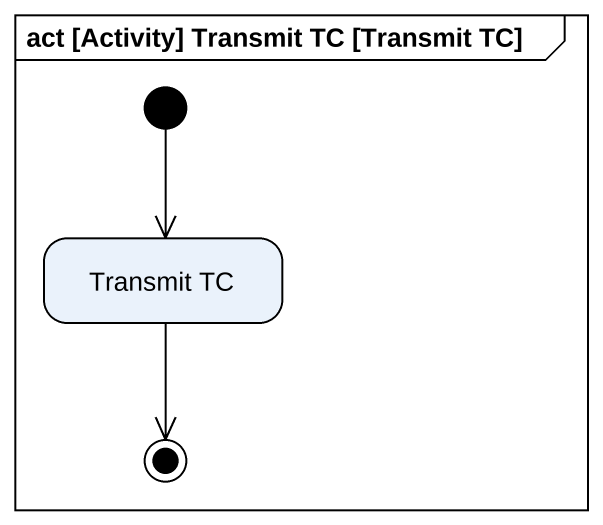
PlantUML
@startuml
mainframe act [Activity] Transmit TC [Transmit TC]
hide empty description
state "Transmit TC" as Transmit_TC
[*] --> Transmit_TC
Transmit_TC --> [*]
@enduml
